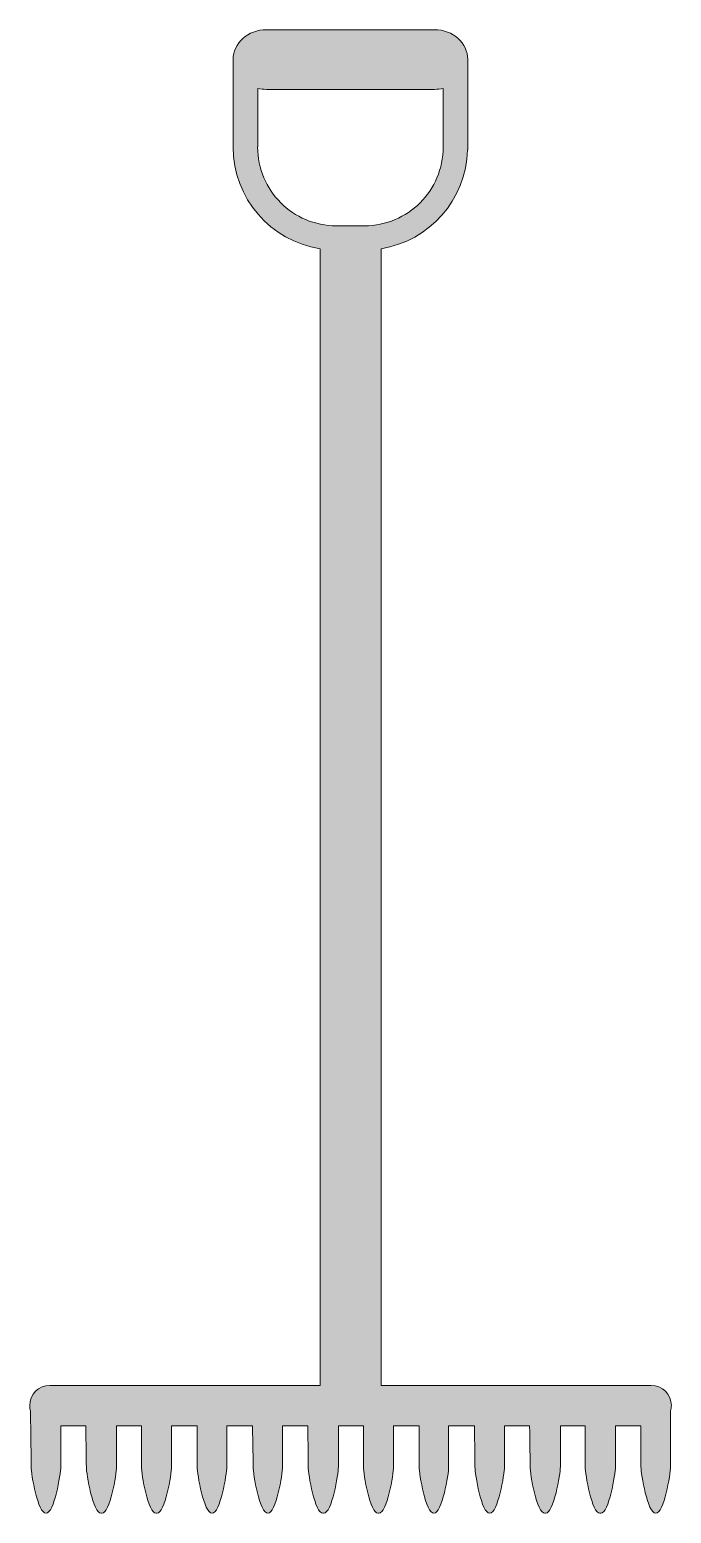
# Model space of a CAD drawing. Header units: inches. Extents: x 0 to 44, y 0 to 102.
import ezdxf

# ---------------------------------------------------------------- set-up
doc = ezdxf.new("R2010")
doc.units = ezdxf.units.IN
doc.header["$MEASUREMENT"] = 0
doc.layers.add('Layer 1', color=7, linetype='Continuous')

msp = doc.modelspace()

# ---------------------------------------------------------------- hatches: boundary and pattern name
at = {"layer": 'Layer 1', "true_color": 0x8bc53f}
h = msp.add_hatch(color=83, dxfattribs=at)
h.dxf.hatch_style = 2
edge = h.paths.add_edge_path()
edge.add_spline(control_points=[(42.55, 8.76), (42.55, 8.76), (24.06, 8.76), (24.06, 8.76), (24.06, 8.76), (24.06, 86.6), (24.06, 86.6), (27.36, 87.13), (29.89, 89.94), (29.98, 93.37), (29.98, 93.37), (30, 93.37), (30, 93.37), (30, 93.37), (30, 99.46), (30, 99.55), (30, 100.68), (28.98, 101.6), (27.72, 101.6), (27.72, 101.6), (16.22, 101.6), (16.22, 101.6), (14.96, 101.6), (13.93, 100.68), (13.93, 99.55), (13.93, 99.55), (13.94, 99.48), (13.94, 99.48), (13.94, 99.48), (13.93, 99.48), (13.93, 99.48), (13.93, 99.48), (13.93, 93.57), (13.93, 93.57), (13.93, 90.04), (16.51, 87.13), (19.88, 86.59), (19.88, 86.59), (19.88, 8.76), (19.88, 8.76), (19.88, 8.76), (1.39, 8.76), (1.39, 8.76), (0.62, 8.76), (0, 8.14), (0, 7.38), (0, 7.25), (0.02, 7.12), (0.06, 7.01), (0.08, 5.37), (0.1, 3.82), (0.1, 3.18), (0.1, 2.68), (0.56, 0), (1.12, 0), (1.67, 0), (2.13, 2.68), (2.13, 3.18), (2.13, 3.18), (2.13, 5.99), (2.13, 5.99), (2.13, 5.99), (3.84, 5.99), (3.84, 5.99), (3.86, 4.76), (3.88, 3.68), (3.88, 3.18), (3.88, 2.68), (4.33, 0), (4.89, 0), (4.89, 0), (4.91, 0.01), (4.91, 0.01), (4.91, 0.01), (4.94, 0), (4.94, 0), (5.5, 0), (5.95, 2.68), (5.95, 3.18), (5.95, 3.18), (5.95, 5.99), (5.95, 5.99), (5.95, 5.99), (7.65, 5.99), (7.65, 5.99), (7.65, 5.99), (7.65, 3.18), (7.65, 3.18), (7.65, 2.68), (8.1, 0), (8.66, 0), (8.66, 0), (8.69, 0.01), (8.69, 0.01), (8.69, 0.01), (8.71, 0), (8.71, 0), (9.27, 0), (9.72, 2.68), (9.72, 3.18), (9.72, 3.18), (9.72, 4.44), (9.72, 5.99), (9.72, 5.99), (11.47, 5.99), (11.47, 5.99), (11.47, 5.99), (11.47, 3.18), (11.47, 3.18), (11.47, 2.68), (11.93, 0), (12.49, 0), (13.04, 0), (13.5, 2.68), (13.5, 3.18), (13.5, 3.18), (13.5, 4.44), (13.5, 5.99), (13.5, 5.99), (15.26, 5.99), (15.26, 5.99), (15.28, 4.76), (15.3, 3.68), (15.3, 3.18), (15.3, 2.68), (15.75, 0), (16.31, 0), (16.87, 0), (17.32, 2.68), (17.32, 3.18), (17.32, 3.18), (17.32, 5.99), (17.32, 5.99), (17.32, 5.99), (19.04, 5.99), (19.04, 5.99), (19.06, 4.76), (19.07, 3.68), (19.07, 3.18), (19.07, 2.68), (19.53, 0), (20.08, 0), (20.08, 0), (20.11, 0.01), (20.11, 0.01), (20.11, 0.01), (20.13, 0), (20.13, 0), (20.69, 0), (21.14, 2.68), (21.14, 3.18), (21.14, 3.18), (21.14, 5.99), (21.14, 5.99), (21.14, 5.99), (22.85, 5.99), (22.85, 5.99), (22.85, 5.99), (22.85, 3.18), (22.85, 3.18), (22.85, 2.68), (23.3, 0), (23.86, 0), (23.86, 0), (23.88, 0.01), (23.88, 0.01), (23.88, 0.01), (23.9, 0), (23.9, 0), (24.46, 0), (24.92, 2.68), (24.92, 3.18), (24.92, 3.18), (24.92, 4.44), (24.92, 5.99), (24.92, 5.99), (26.67, 5.99), (26.67, 5.99), (26.67, 5.99), (26.67, 3.18), (26.67, 3.18), (26.67, 2.68), (27.12, 0), (27.68, 0), (28.24, 0), (28.69, 2.68), (28.69, 3.18), (28.69, 3.18), (28.69, 4.44), (28.69, 5.99), (28.69, 5.99), (30.46, 5.99), (30.46, 5.99), (30.47, 4.76), (30.49, 3.68), (30.49, 3.18), (30.49, 2.68), (30.94, 0), (31.5, 0), (32.06, 0), (32.51, 2.68), (32.51, 3.18), (32.51, 3.18), (32.51, 5.99), (32.51, 5.99), (32.51, 5.99), (34.23, 5.99), (34.23, 5.99), (34.25, 4.76), (34.27, 3.68), (34.27, 3.18), (34.27, 2.68), (34.72, 0), (35.28, 0), (35.28, 0), (35.3, 0.01), (35.3, 0.01), (35.3, 0.01), (35.33, 0), (35.33, 0), (35.88, 0), (36.34, 2.68), (36.34, 3.18), (36.34, 3.18), (36.34, 5.99), (36.34, 5.99), (36.34, 5.99), (38.04, 5.99), (38.04, 5.99), (38.04, 5.99), (38.04, 3.18), (38.04, 3.18), (38.04, 2.68), (38.49, 0), (39.05, 0), (39.05, 0), (39.07, 0.01), (39.07, 0.01), (39.07, 0.01), (39.1, 0), (39.1, 0), (39.66, 0), (40.11, 2.68), (40.11, 3.18), (40.11, 3.18), (40.11, 4.44), (40.11, 5.99), (40.11, 5.99), (41.86, 5.99), (41.86, 5.99), (41.86, 5.99), (41.86, 3.18), (41.86, 3.18), (41.86, 2.68), (42.31, 0), (42.87, 0), (43.43, 0), (43.88, 2.68), (43.88, 3.18), (43.88, 3.18), (43.88, 5.04), (43.88, 7.02), (43.92, 7.13), (43.94, 7.25), (43.94, 7.38), (43.94, 8.14), (43.32, 8.76), (42.55, 8.76)], knot_values=[0, 0, 0, 0, 1, 1, 1, 2, 2, 2, 3, 3, 3, 4, 4, 4, 5, 5, 5, 6, 6, 6, 7, 7, 7, 8, 8, 8, 9, 9, 9, 10, 10, 10, 11, 11, 11, 12, 12, 12, 13, 13, 13, 14, 14, 14, 15, 15, 15, 16, 16, 16, 17, 17, 17, 18, 18, 18, 19, 19, 19, 20, 20, 20, 21, 21, 21, 22, 22, 22, 23, 23, 23, 24, 24, 24, 25, 25, 25, 26, 26, 26, 27, 27, 27, 28, 28, 28, 29, 29, 29, 30, 30, 30, 31, 31, 31, 32, 32, 32, 33, 33, 33, 34, 34, 34, 35, 35, 35, 36, 36, 36, 37, 37, 37, 38, 38, 38, 39, 39, 39, 40, 40, 40, 41, 41, 41, 42, 42, 42, 43, 43, 43, 44, 44, 44, 45, 45, 45, 46, 46, 46, 47, 47, 47, 48, 48, 48, 49, 49, 49, 50, 50, 50, 51, 51, 51, 52, 52, 52, 53, 53, 53, 54, 54, 54, 55, 55, 55, 56, 56, 56, 57, 57, 57, 58, 58, 58, 59, 59, 59, 60, 60, 60, 61, 61, 61, 62, 62, 62, 63, 63, 63, 64, 64, 64, 65, 65, 65, 66, 66, 66, 67, 67, 67, 68, 68, 68, 69, 69, 69, 70, 70, 70, 71, 71, 71, 72, 72, 72, 73, 73, 73, 74, 74, 74, 75, 75, 75, 76, 76, 76, 77, 77, 77, 78, 78, 78, 79, 79, 79, 80, 80, 80, 81, 81, 81, 82, 82, 82, 83, 83, 83, 84, 84, 84, 85, 85, 85, 86, 86, 86, 87, 87, 87, 88, 88, 88, 89, 89, 89, 89], degree=3, periodic=1)
edge = h.paths.add_edge_path()
edge.add_spline(control_points=[(15.61, 93.57), (15.61, 93.57), (15.62, 93.57), (15.62, 93.57), (15.62, 93.57), (15.62, 97.58), (15.62, 97.58), (15.81, 97.54), (16.01, 97.51), (16.22, 97.51), (16.22, 97.51), (27.72, 97.51), (27.72, 97.51), (27.93, 97.51), (28.13, 97.54), (28.32, 97.58), (28.32, 97.58), (28.32, 93.56), (28.32, 93.56), (28.31, 92.07), (27.71, 90.73), (26.74, 89.75), (25.76, 88.77), (24.41, 88.17), (22.92, 88.17), (22.92, 88.17), (21, 88.17), (21, 88.17), (19.51, 88.17), (18.17, 88.77), (17.19, 89.75), (16.21, 90.73), (15.61, 92.07), (15.61, 93.57)], knot_values=[0, 0, 0, 0, 1, 1, 1, 2, 2, 2, 3, 3, 3, 4, 4, 4, 5, 5, 5, 6, 6, 6, 7, 7, 7, 8, 8, 8, 9, 9, 9, 10, 10, 10, 11, 11, 11, 11], degree=3, periodic=1)

# ---------------------------------------------------------------- linework, layer by layer
at = {"layer": 'Layer 1', "lineweight": 0}
for points, knots in [([(42.55, 8.76), (42.55, 8.76), (24.06, 8.76), (24.06, 8.76), (24.06, 8.76), (24.06, 86.6), (24.06, 86.6), (27.36, 87.13), (29.89, 89.94), (29.98, 93.37), (29.98, 93.37), (30, 93.37), (30, 93.37), (30, 93.37), (30, 99.46), (30, 99.55), (30, 100.68), (28.98, 101.6), (27.72, 101.6), (27.72, 101.6), (16.22, 101.6), (16.22, 101.6), (14.96, 101.6), (13.93, 100.68), (13.93, 99.55), (13.93, 99.55), (13.94, 99.48), (13.94, 99.48), (13.94, 99.48), (13.93, 99.48), (13.93, 99.48), (13.93, 99.48), (13.93, 93.57), (13.93, 93.57), (13.93, 90.04), (16.51, 87.13), (19.88, 86.59), (19.88, 86.59), (19.88, 8.76), (19.88, 8.76), (19.88, 8.76), (1.39, 8.76), (1.39, 8.76), (0.62, 8.76), (0, 8.14), (0, 7.38), (0, 7.25), (0.02, 7.12), (0.06, 7.01), (0.08, 5.37), (0.1, 3.82), (0.1, 3.18), (0.1, 2.68), (0.56, 0), (1.12, 0), (1.67, 0), (2.13, 2.68), (2.13, 3.18), (2.13, 3.18), (2.13, 5.99), (2.13, 5.99), (2.13, 5.99), (3.84, 5.99), (3.84, 5.99), (3.86, 4.76), (3.88, 3.68), (3.88, 3.18), (3.88, 2.68), (4.33, 0), (4.89, 0), (4.89, 0), (4.91, 0.01), (4.91, 0.01), (4.91, 0.01), (4.94, 0), (4.94, 0), (5.5, 0), (5.95, 2.68), (5.95, 3.18), (5.95, 3.18), (5.95, 5.99), (5.95, 5.99), (5.95, 5.99), (7.65, 5.99), (7.65, 5.99), (7.65, 5.99), (7.65, 3.18), (7.65, 3.18), (7.65, 2.68), (8.1, 0), (8.66, 0), (8.66, 0), (8.69, 0.01), (8.69, 0.01), (8.69, 0.01), (8.71, 0), (8.71, 0), (9.27, 0), (9.72, 2.68), (9.72, 3.18), (9.72, 3.18), (9.72, 4.44), (9.72, 5.99), (9.72, 5.99), (11.47, 5.99), (11.47, 5.99), (11.47, 5.99), (11.47, 3.18), (11.47, 3.18), (11.47, 2.68), (11.93, 0), (12.49, 0), (13.04, 0), (13.5, 2.68), (13.5, 3.18), (13.5, 3.18), (13.5, 4.44), (13.5, 5.99), (13.5, 5.99), (15.26, 5.99), (15.26, 5.99), (15.28, 4.76), (15.3, 3.68), (15.3, 3.18), (15.3, 2.68), (15.75, 0), (16.31, 0), (16.87, 0), (17.32, 2.68), (17.32, 3.18), (17.32, 3.18), (17.32, 5.99), (17.32, 5.99), (17.32, 5.99), (19.04, 5.99), (19.04, 5.99), (19.06, 4.76), (19.07, 3.68), (19.07, 3.18), (19.07, 2.68), (19.53, 0), (20.08, 0), (20.08, 0), (20.11, 0.01), (20.11, 0.01), (20.11, 0.01), (20.13, 0), (20.13, 0), (20.69, 0), (21.14, 2.68), (21.14, 3.18), (21.14, 3.18), (21.14, 5.99), (21.14, 5.99), (21.14, 5.99), (22.85, 5.99), (22.85, 5.99), (22.85, 5.99), (22.85, 3.18), (22.85, 3.18), (22.85, 2.68), (23.3, 0), (23.86, 0), (23.86, 0), (23.88, 0.01), (23.88, 0.01), (23.88, 0.01), (23.9, 0), (23.9, 0), (24.46, 0), (24.92, 2.68), (24.92, 3.18), (24.92, 3.18), (24.92, 4.44), (24.92, 5.99), (24.92, 5.99), (26.67, 5.99), (26.67, 5.99), (26.67, 5.99), (26.67, 3.18), (26.67, 3.18), (26.67, 2.68), (27.12, 0), (27.68, 0), (28.24, 0), (28.69, 2.68), (28.69, 3.18), (28.69, 3.18), (28.69, 4.44), (28.69, 5.99), (28.69, 5.99), (30.46, 5.99), (30.46, 5.99), (30.47, 4.76), (30.49, 3.68), (30.49, 3.18), (30.49, 2.68), (30.94, 0), (31.5, 0), (32.06, 0), (32.51, 2.68), (32.51, 3.18), (32.51, 3.18), (32.51, 5.99), (32.51, 5.99), (32.51, 5.99), (34.23, 5.99), (34.23, 5.99), (34.25, 4.76), (34.27, 3.68), (34.27, 3.18), (34.27, 2.68), (34.72, 0), (35.28, 0), (35.28, 0), (35.3, 0.01), (35.3, 0.01), (35.3, 0.01), (35.33, 0), (35.33, 0), (35.88, 0), (36.34, 2.68), (36.34, 3.18), (36.34, 3.18), (36.34, 5.99), (36.34, 5.99), (36.34, 5.99), (38.04, 5.99), (38.04, 5.99), (38.04, 5.99), (38.04, 3.18), (38.04, 3.18), (38.04, 2.68), (38.49, 0), (39.05, 0), (39.05, 0), (39.07, 0.01), (39.07, 0.01), (39.07, 0.01), (39.1, 0), (39.1, 0), (39.66, 0), (40.11, 2.68), (40.11, 3.18), (40.11, 3.18), (40.11, 4.44), (40.11, 5.99), (40.11, 5.99), (41.86, 5.99), (41.86, 5.99), (41.86, 5.99), (41.86, 3.18), (41.86, 3.18), (41.86, 2.68), (42.31, 0), (42.87, 0), (43.43, 0), (43.88, 2.68), (43.88, 3.18), (43.88, 3.18), (43.88, 5.04), (43.88, 7.02), (43.92, 7.13), (43.94, 7.25), (43.94, 7.38), (43.94, 8.14), (43.32, 8.76), (42.55, 8.76)], [0, 0, 0, 0, 1, 1, 1, 2, 2, 2, 3, 3, 3, 4, 4, 4, 5, 5, 5, 6, 6, 6, 7, 7, 7, 8, 8, 8, 9, 9, 9, 10, 10, 10, 11, 11, 11, 12, 12, 12, 13, 13, 13, 14, 14, 14, 15, 15, 15, 16, 16, 16, 17, 17, 17, 18, 18, 18, 19, 19, 19, 20, 20, 20, 21, 21, 21, 22, 22, 22, 23, 23, 23, 24, 24, 24, 25, 25, 25, 26, 26, 26, 27, 27, 27, 28, 28, 28, 29, 29, 29, 30, 30, 30, 31, 31, 31, 32, 32, 32, 33, 33, 33, 34, 34, 34, 35, 35, 35, 36, 36, 36, 37, 37, 37, 38, 38, 38, 39, 39, 39, 40, 40, 40, 41, 41, 41, 42, 42, 42, 43, 43, 43, 44, 44, 44, 45, 45, 45, 46, 46, 46, 47, 47, 47, 48, 48, 48, 49, 49, 49, 50, 50, 50, 51, 51, 51, 52, 52, 52, 53, 53, 53, 54, 54, 54, 55, 55, 55, 56, 56, 56, 57, 57, 57, 58, 58, 58, 59, 59, 59, 60, 60, 60, 61, 61, 61, 62, 62, 62, 63, 63, 63, 64, 64, 64, 65, 65, 65, 66, 66, 66, 67, 67, 67, 68, 68, 68, 69, 69, 69, 70, 70, 70, 71, 71, 71, 72, 72, 72, 73, 73, 73, 74, 74, 74, 75, 75, 75, 76, 76, 76, 77, 77, 77, 78, 78, 78, 79, 79, 79, 80, 80, 80, 81, 81, 81, 82, 82, 82, 83, 83, 83, 84, 84, 84, 85, 85, 85, 86, 86, 86, 87, 87, 87, 88, 88, 88, 89, 89, 89, 89]), ([(15.61, 93.57), (15.61, 93.57), (15.62, 93.57), (15.62, 93.57), (15.62, 93.57), (15.62, 97.58), (15.62, 97.58), (15.81, 97.54), (16.01, 97.51), (16.22, 97.51), (16.22, 97.51), (27.72, 97.51), (27.72, 97.51), (27.93, 97.51), (28.13, 97.54), (28.32, 97.58), (28.32, 97.58), (28.32, 93.56), (28.32, 93.56), (28.31, 92.07), (27.71, 90.73), (26.74, 89.75), (25.76, 88.77), (24.41, 88.17), (22.92, 88.17), (22.92, 88.17), (21, 88.17), (21, 88.17), (19.51, 88.17), (18.17, 88.77), (17.19, 89.75), (16.21, 90.73), (15.61, 92.07), (15.61, 93.57)], [0, 0, 0, 0, 1, 1, 1, 2, 2, 2, 3, 3, 3, 4, 4, 4, 5, 5, 5, 6, 6, 6, 7, 7, 7, 8, 8, 8, 9, 9, 9, 10, 10, 10, 11, 11, 11, 11])]:
    msp.add_open_spline(points, degree=3, knots=knots, dxfattribs=at)

doc.saveas('drawing.dxf')
